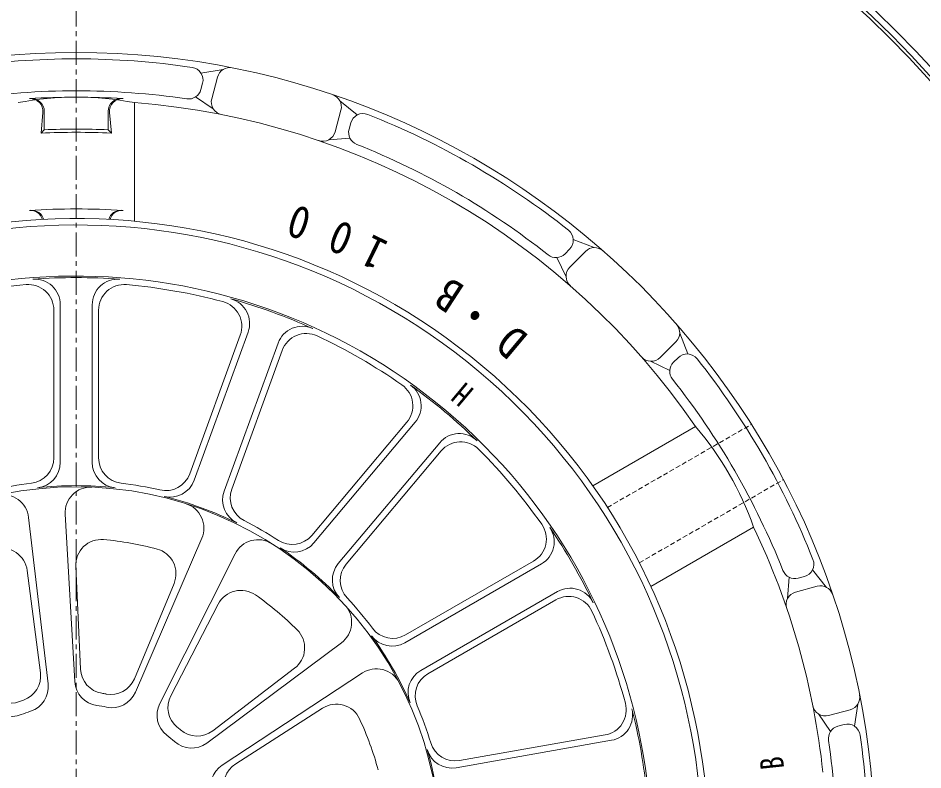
# Model space of a CAD drawing. Units: millimetres, scale not verified. Extents: x -1380 to 1380, y -955 to 955.
# Drawn here: x -459 to -317.4, y 237.7 to 355.4 of the extents above; entities that cross this region are included whole.
import ezdxf
from ezdxf.enums import TextEntityAlignment as Align

# ---------------------------------------------------------------- set-up
doc = ezdxf.new("R2010")
doc.units = ezdxf.units.MM
doc.header["$LTSCALE"] = 3
doc.linetypes.add('USER1', pattern=[2, 1.25, -0.25, 0.25, -0.25])
doc.linetypes.add('USER2', pattern=[0.375, 0.25, -0.125])
for name, color, linetype, lineweight in [('0-2_L-2', 7, 'Continuous', 18), ('0-3_L-1', 7, 'Continuous', 18), ('0-4_L-5', 2, 'USER1', 18), ('0-A_L-1a', 3, 'Continuous', 18), ('0-B_L-1b', 150, 'Continuous', 18)]:
    doc.layers.add(name, color=color, linetype=linetype, lineweight=lineweight)
doc.styles.add('ＭＳ ゴシック', font='')
doc.styles.get('ＭＳ ゴシック').set_extended_font_data('MS Gothic')

msp = doc.modelspace()

# ---------------------------------------------------------------- linework, layer by layer
at = {"layer": '0-2_L-2'}
for radius in [180.5, 180]:
    msp.add_circle((-449.951, 225.027), radius, dxfattribs=at)
at = {"layer": '0-3_L-1'}
msp.add_circle((-449.951, 225.027), 181.5, dxfattribs=at)
at = {"layer": '0-4_L-5'}
msp.add_line((-449.951, 471.852), (-449.951, -21.798), dxfattribs=at)
at = {"layer": '0-A_L-1a'}
for p, q in [((-452.451, 285.859), (-452.451, 310.537)), ((-447.451, 285.859), (-447.451, 310.537)), ((-453.451, 286.571), (-453.451, 309.695)), ((-446.451, 286.571), (-446.451, 309.695)), ((-431.494, 283.046), (-423.054, 306.235)), ((-432.19, 284.057), (-424.282, 305.786)), ((-426.796, 281.335), (-418.355, 304.525)), ((-425.613, 281.663), (-417.704, 303.392)), ((-413.072, 274.422), (-398.208, 292.136)), ((-412.764, 273.234), (-396.901, 292.139)), ((-408.934, 270.02), (-393.071, 288.925)), ((-407.71, 269.923), (-392.846, 287.637)), ((-451.677, 277.747), (-450.159, 251.528)), ((-457.406, 277.246), (-454.349, 251.162)), ((-430.297, 273.977), (-440.692, 249.859)), ((-425.086, 271.547), (-436.88, 248.082)), ((-449.283, 253.467), (-450.017, 269.594)), ((-398.518, 257.608), (-377.146, 269.947)), ((-398.402, 258.83), (-378.376, 270.392)), ((-455.548, 252.919), (-457.625, 268.928)), ((-440.852, 251.98), (-434.646, 266.883)), ((-396.018, 253.278), (-374.646, 265.617)), ((-435.152, 249.323), (-427.725, 263.656)), ((-394.902, 252.768), (-374.876, 264.33)), ((-408.455, 257.592), (-429.516, 241.903)), ((-428.594, 243.82), (-415.768, 253.623)), ((-405.157, 252.882), (-427.103, 238.457)), ((-424.987, 238.668), (-411.388, 247.368)), ((-390.477, 238.052), (-366.173, 242.337)), ((-389.949, 239.161), (-367.177, 243.176))]:
    msp.add_line(p, q, dxfattribs=at)
msp.add_circle((-449.951, 225.027), 57, dxfattribs=at)
for centre, radius, start, end in [((-449.951, 225.027), 99, 323.54633, 136.45367), ((-449.951, 225.027), 98, 324.18153, 135.81847), ((-449.951, 225.027), 90, 328.96599, 131.03401), ((-449.951, 225.027), 89.757, 85.65309, 94.34691), ((-456.451, 310.537), 4, 0, 94.34691), ((-443.451, 310.537), 4, 85.65309, 180), ((-449.951, 225.027), 89, 95.06209, 104.93791), ((-457.451, 309.695), 4, 0, 95.06209), ((-442.451, 309.695), 4, 84.93791, 180), ((-449.951, 225.027), 89, 75.06209, 84.93791), ((-428.04, 307.154), 4, 340, 75.06209), ((-426.813, 307.604), 4, 340, 74.34691), ((-449.951, 225.027), 89.757, 65.65309, 74.34691), ((-414.597, 303.157), 4, 65.65309, 160), ((-413.945, 302.024), 4, 64.93791, 160), ((-449.951, 225.027), 89, 55.06209, 64.93791), ((-401.273, 294.707), 4, 320, 55.06209), ((-399.965, 294.71), 4, 320, 54.34691), ((-449.951, 225.027), 89.757, 45.65309, 54.34691), ((-390.006, 286.354), 4, 45.65309, 140), ((-389.782, 285.065), 4, 44.93791, 140), ((-449.951, 225.027), 89, 35.06209, 44.93791), ((-457.451, 286.571), 4, 276.94796, 0), ((-442.451, 286.571), 4, 180, 263.05204), ((-456.451, 285.859), 4, 276.09895, 0), ((-443.451, 285.859), 4, 180, 263.90105), ((-449.951, 225.027), 99, 143.54633, 316.45367), ((-435.949, 285.425), 4, 256.94796, 340), ((-449.951, 225.027), 98, 144.18153, 315.81847), ((-449.951, 225.027), 58, 96.94796, 103.05204), ((-449.951, 225.027), 57.179, 83.90105, 96.09895), ((-447.684, 277.978), 4, 87.54865, 183.31572), ((-449.951, 225.027), 58, 76.94796, 83.05204), ((-435.253, 284.414), 4, 256.09895, 340), ((-461.378, 276.78), 4, 6.68428, 102.45135), ((-449.951, 225.027), 57.179, 63.90105, 76.09895), ((-423.037, 279.967), 4, 160, 243.90105), ((-421.854, 280.295), 4, 160, 243.05204), ((-433.971, 275.56), 4, 336.68428, 72.45135), ((-449.951, 225.027), 58, 56.94796, 63.05204), ((-380.376, 273.856), 4, 300, 35.06209), ((-379.146, 273.411), 4, 300, 34.34691), ((-449.951, 225.027), 89.757, 25.65309, 34.34691), ((-446.022, 269.776), 4, 84.98174, 182.60791), ((-449.951, 225.027), 48.921, 75.01826, 84.98174), ((-421.512, 269.75), 4, 57.54865, 153.31572), ((-416.136, 276.993), 4, 236.94796, 320), ((-461.591, 268.414), 4, 7.39209, 105.01826), ((-438.338, 268.421), 4, 337.39209, 75.01826), ((-415.828, 275.805), 4, 236.09895, 320), ((-449.951, 225.027), 57.179, 43.90105, 56.09895), ((-449.951, 225.027), 90, 148.96599, 311.03401), ((-405.869, 267.449), 4, 140, 223.90105), ((-404.646, 267.352), 4, 140, 223.05204), ((-424.173, 261.816), 4, 54.98174, 152.60791), ((-449.951, 225.027), 48.921, 45.01826, 54.98174), ((-372.876, 260.866), 4, 24.93791, 120), ((-372.646, 262.153), 4, 25.65309, 120), ((-410.845, 260.8), 4, 306.68428, 42.45135), ((-449.951, 225.027), 58, 36.94796, 43.05204), ((-449.951, 225.027), 89, 15.06209, 24.93791), ((-418.197, 256.801), 4, 307.39209, 45.01826), ((-400.402, 262.294), 4, 216.94796, 300), ((-449.951, 225.027), 57.179, 23.90105, 36.09895), ((-400.518, 261.072), 4, 216.09895, 300), ((-402.96, 249.539), 4, 27.54865, 123.31572), ((-459.514, 252.404), 4, 289.25486, 7.39209), ((-445.287, 253.649), 4, 182.60791, 260.74514), ((-394.018, 249.814), 4, 120, 203.90105), ((-392.902, 249.304), 4, 120, 203.05204), ((-458.322, 250.696), 4, 288.06032, 6.68428), ((-446.165, 251.76), 4, 183.31572, 261.93968), ((-444.544, 253.518), 4, 259.25486, 337.39209), ((-460.223, 252.146), 4, 212.60791, 290.74514), ((-449.951, 225.027), 25, 79.25486, 80.74514), ((-444.365, 251.442), 4, 258.06032, 336.68428), ((-431.601, 247.482), 4, 152.60791, 230.74514), ((-460.039, 250.071), 4, 213.31572, 291.93968), ((-449.951, 225.027), 25, 109.25486, 110.74514), ((-433.306, 246.285), 4, 153.31572, 231.93968), ((-409.232, 243.998), 4, 24.98174, 122.60791), ((-367.871, 247.115), 4, 280, 15.06209), ((-449.951, 225.027), 23, 108.06032, 111.93968), ((-449.951, 225.027), 23, 78.06032, 81.93968), ((-449.951, 225.027), 58, 16.94796, 23.05204), ((-366.868, 246.277), 4, 280, 14.34691), ((-449.951, 225.027), 89.757, 5.65309, 14.34691), ((-449.951, 225.027), 48.921, 15.01826, 24.98174), ((-449.951, 225.027), 25, 49.25486, 50.74514), ((-431.023, 246.998), 4, 229.25486, 307.39209), ((-449.951, 225.027), 23, 48.06032, 51.93968), ((-431.906, 245.11), 4, 228.06032, 306.68428), ((-449.951, 225.027), 57.179, 3.90105, 16.09895), ((-391.171, 241.991), 4, 196.09895, 280), ((-390.644, 243.1), 4, 196.94796, 280), ((-424.906, 235.115), 4, 123.31572, 201.93968), ((-422.831, 235.299), 4, 122.60791, 200.74514)]:
    msp.add_arc(centre, radius, start, end, dxfattribs=at)
at = {"layer": '0-B_L-1b'}
for p, q in [((-426.967, 347.353), (-430.435, 346.812)), ((-427.843, 346.172), (-428.751, 342.784)), ((-430.175, 345.197), (-430.435, 344.224)), ((-428.517, 341.209), (-431.269, 343.071)), ((-440.853, 323.608), (-440.853, 342.174)), ((-408.693, 342.456), (-405.96, 340.254)), ((-455.451, 337.392), (-455.159, 340.623)), ((-454.951, 337.916), (-454.951, 340.815)), ((-444.951, 337.916), (-444.951, 340.815)), ((-444.451, 337.392), (-444.743, 340.623)), ((-408.524, 340.996), (-409.432, 337.608)), ((-406.993, 338.985), (-407.253, 338.013)), ((-455.451, 337.392), (-454.951, 337.916)), ((-444.451, 337.392), (-444.951, 337.916)), ((-410.423, 336.361), (-407.108, 336.597)), ((-368.883, 319.472), (-372.157, 320.738)), ((-372.739, 319.209), (-373.451, 318.497)), ((-370.232, 318.888), (-372.712, 316.407)), ((-373.297, 314.926), (-374.749, 317.915)), ((-355.505, 306.095), (-354.239, 302.821)), ((-356.09, 304.745), (-358.57, 302.265)), ((-360.051, 301.681), (-357.063, 300.228)), ((-355.769, 302.238), (-356.48, 301.527)), ((-369.126, 282.196), (-353.047, 291.479)), ((-360.029, 266.438), (-343.95, 275.721)), ((-338.617, 264.555), (-338.38, 267.869)), ((-335.992, 267.985), (-336.965, 267.724)), ((-332.521, 266.285), (-334.723, 269.018)), ((-333.982, 266.453), (-337.37, 265.545)), ((-327.625, 248.011), (-328.165, 244.543)), ((-333.769, 246.461), (-331.907, 243.709)), ((-328.806, 247.135), (-332.194, 246.227)), ((-329.781, 244.803), (-330.753, 244.542))]:
    msp.add_line(p, q, dxfattribs=at)
at = {"layer": '0-B_L-1b', "linetype": 'USER2'}
for p, q in [((-366.824, 278.794), (-344.284, 291.807)), ((-361.824, 270.133), (-339.284, 283.146))]:
    msp.add_line(p, q, dxfattribs=at)
at = {"layer": '0-B_L-1b'}
msp.add_circle((-449.951, 225.027), 125, dxfattribs=at)
for centre, radius, start, end in [((-449.951, 225.027), 124, 81.58944, 98.41056), ((-432.107, 345.714), 2, 345, 81.58944), ((-425.911, 345.654), 2, 78.72919, 165), ((-432.367, 344.742), 2, 261.64414, 345), ((-449.951, 225.027), 119, 81.64414, 98.35586), ((-449.951, 294.07), 48.957, 79.29051, 100.70949), ((-449.951, 225.027), 118, 86.44158, 93.55842), ((-457.151, 340.803), 2, 354.83225, 93.55842), ((-456.951, 340.815), 2, 0, 93.45961), ((-442.951, 340.815), 2, 86.54039, 180), ((-442.751, 340.803), 2, 86.44158, 185.16775), ((-426.819, 342.266), 2, 165, 258.83857), ((-410.456, 341.513), 2, 345, 71.27081), ((-449.951, 225.027), 117.5, 34.44064, 85.55936), ((-405.061, 338.468), 2, 68.41056, 165), ((-449.951, 225.027), 124, 51.58944, 68.41056), ((-449.951, 225.027), 112.5, 87.19776, 92.80224), ((-449.951, 225.027), 113, 87.46396, 92.53604), ((-411.364, 338.125), 2, 251.16143, 345), ((-405.321, 337.495), 2, 165, 248.35586), ((-449.951, 225.027), 119, 51.64414, 68.35586), ((-449.951, 207.527), 118, 86.44158, 93.55842), ((-457.151, 323.303), 2, 16.92993, 93.55842), ((-456.951, 323.315), 2, 16.87778, 93.45961), ((-442.951, 323.315), 2, 86.54039, 163.12222), ((-442.751, 323.303), 2, 86.44158, 163.07007), ((-374.153, 320.623), 2, 315, 51.58944), ((-368.818, 317.473), 2, 48.72919, 135), ((-374.865, 319.911), 2, 231.64414, 315), ((-371.298, 314.993), 2, 135, 228.83857), ((-357.504, 306.16), 2, 315, 41.27081), ((-359.984, 303.679), 2, 221.16143, 315), ((-354.354, 300.824), 2, 38.41056, 135), ((-449.951, 225.027), 124, 21.58944, 38.41056), ((-355.066, 300.112), 2, 135, 218.35586), ((-449.951, 225.027), 119, 21.64414, 38.35586), ((-390.158, 259.548), 48.957, 19.29051, 40.70949), ((-449.951, 225.027), 117.5, 6.01585, 25.55936), ((-336.51, 269.917), 2, 285, 21.58944), ((-337.482, 269.656), 2, 201.64414, 285), ((-333.464, 264.521), 2, 18.72919, 105), ((-336.852, 263.613), 2, 105, 198.83857), ((-329.323, 249.066), 2, 285, 11.27081), ((-332.711, 248.159), 2, 191.16143, 285), ((-330.235, 242.61), 2, 105, 188.35586), ((-329.263, 242.871), 2, 8.41056, 105), ((-449.951, 225.027), 119, 351.64414, 8.35586), ((-449.951, 225.027), 124, 351.58944, 8.41056)]:
    msp.add_arc(centre, radius, start, end, dxfattribs=at)

# ---------------------------------------------------------------- texts
at = {"layer": '0-A_L-1a', "color": 7, "style": 'ＭＳ ゴシック', "width": 0.85}
msp.add_text('H', height=3.666, rotation=140, dxfattribs=at).set_placement((-386.837, 298.039), align=Align.BOTTOM_LEFT)
at = {"layer": '0-B_L-1b', "color": 7, "style": 'ＭＳ ゴシック'}
for s, height, rotation, width, p in [('0', 5.132, 162, 0.9, (-412.336, 326.77)), ('0', 5.132, 158, 0.9, (-405.565, 324.15)), ('1', 5.132, 154, 0.9, (-400.206, 321.655)), ('B', 5.132, 147, 0.9, (-388.067, 314.587)), ('・', 5.132, 143.5, 0.9, (-382.525, 310.353)), ('D', 5.132, 140, 0.9, (-378.012, 306.828)), ('B', 3.666, 96, 0.8, (-338.065, 238.073))]:
    msp.add_text(s, height=height, rotation=rotation, dxfattribs=dict(at, width=width)).set_placement(p, align=Align.BOTTOM_LEFT)

doc.saveas('drawing.dxf')
